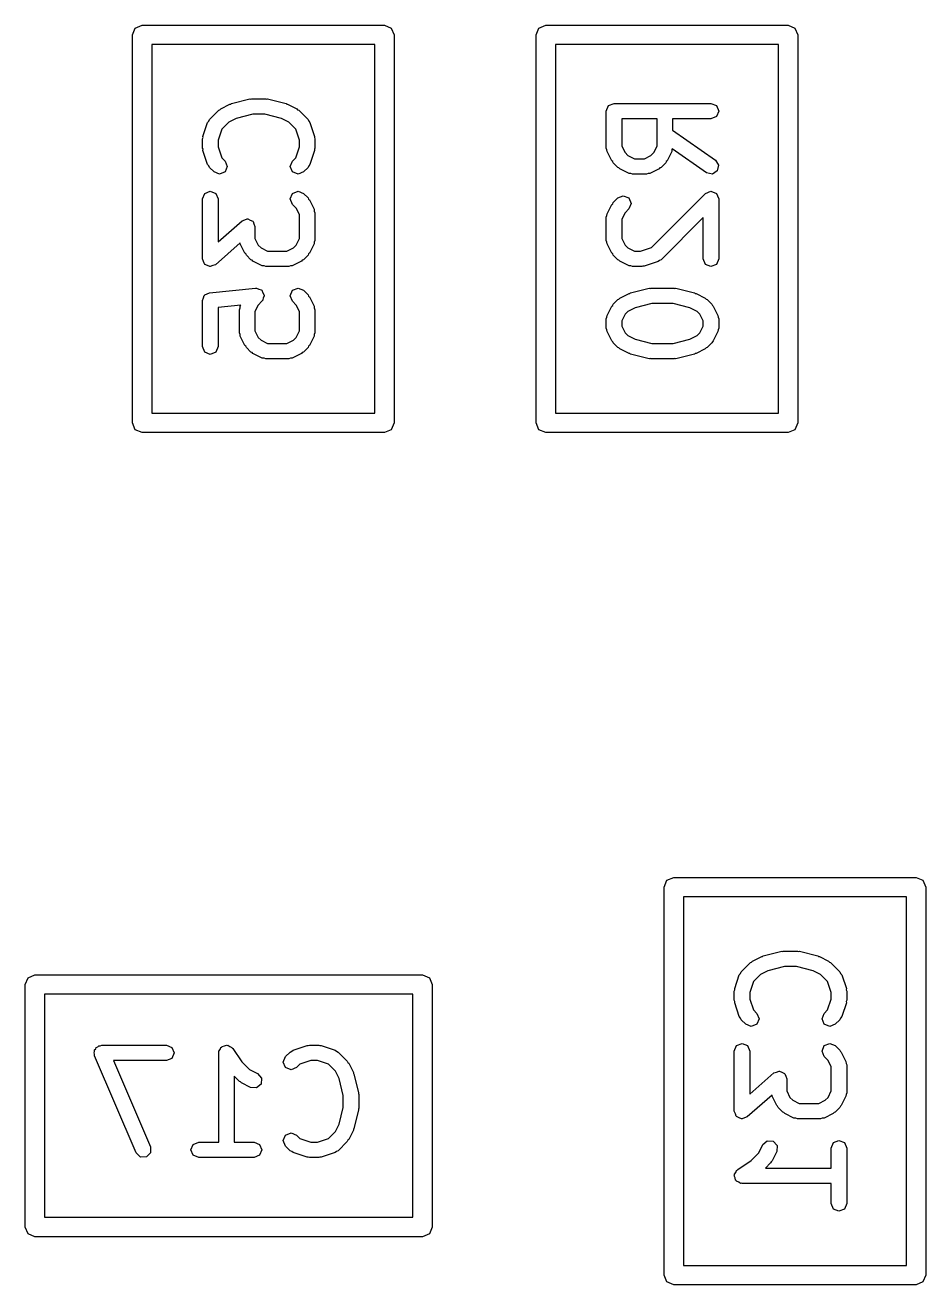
# Model space of a CAD drawing. Extents: x 0.04 to 2.99, y 0.2 to 2.23.
# Drawn here: x 1.4877 to 1.6706, y 1.0891 to 1.3448 of the extents above; entities that cross this region are included whole.
import ezdxf

# ---------------------------------------------------------------- set-up
doc = ezdxf.new("R2010")
doc.units = 0
doc.header["$MEASUREMENT"] = 0
doc.layers.add('BLACK', color=7, linetype='CONTINUOUS')

msp = doc.modelspace()

# ---------------------------------------------------------------- linework, layer by layer
at = {"layer": 'BLACK', "linetype": 'CONTINUOUS'}
for p, q in [((1.50943, 1.3428), (1.51, 1.34419)), ((1.50943, 1.26406), (1.50943, 1.3428)), ((1.51, 1.34419), (1.51139, 1.34476)), ((1.51139, 1.34476), (1.56061, 1.34476)), ((1.56061, 1.34476), (1.562, 1.34419)), ((1.562, 1.34419), (1.56257, 1.3428)), ((1.56257, 1.3428), (1.56257, 1.26406)), ((1.59143, 1.3428), (1.592, 1.34419)), ((1.59143, 1.26406), (1.59143, 1.3428)), ((1.592, 1.34419), (1.59339, 1.34476)), ((1.59339, 1.34476), (1.64261, 1.34476)), ((1.64261, 1.34476), (1.644, 1.34419)), ((1.644, 1.34419), (1.64457, 1.3428)), ((1.64457, 1.3428), (1.64457, 1.26406)), ((1.51336, 1.34083), (1.51336, 1.26602)), ((1.55864, 1.34083), (1.51336, 1.34083)), ((1.55864, 1.26602), (1.55864, 1.34083)), ((1.59536, 1.34083), (1.59536, 1.26602)), ((1.64064, 1.34083), (1.59536, 1.34083)), ((1.64064, 1.26602), (1.64064, 1.34083)), ((1.52956, 1.32886), (1.53331, 1.32979)), ((1.53331, 1.32979), (1.53351, 1.32976)), ((1.53351, 1.32976), (1.53369, 1.32984)), ((1.53369, 1.32984), (1.53651, 1.32984)), ((1.53651, 1.32984), (1.53669, 1.32976)), ((1.53669, 1.32976), (1.53689, 1.32979)), ((1.53689, 1.32979), (1.54064, 1.32886)), ((1.52508, 1.32563), (1.52696, 1.3275)), ((1.52696, 1.3275), (1.5272, 1.3276)), ((1.5272, 1.3276), (1.52737, 1.3278)), ((1.52737, 1.3278), (1.52924, 1.32874)), ((1.52924, 1.32874), (1.52942, 1.32875)), ((1.52942, 1.32875), (1.52956, 1.32886)), ((1.54064, 1.32886), (1.54078, 1.32875)), ((1.54078, 1.32875), (1.54096, 1.32874)), ((1.54096, 1.32874), (1.54283, 1.3278)), ((1.54283, 1.3278), (1.543, 1.3276)), ((1.543, 1.3276), (1.54324, 1.3275)), ((1.54324, 1.3275), (1.54512, 1.32563)), ((1.60568, 1.32733), (1.60614, 1.32844)), ((1.60568, 1.31983), (1.60568, 1.32733)), ((1.60614, 1.32844), (1.60726, 1.3289)), ((1.60726, 1.3289), (1.62694, 1.3289)), ((1.62694, 1.3289), (1.62806, 1.32844)), ((1.62806, 1.32844), (1.62852, 1.32733)), ((1.62852, 1.32733), (1.62806, 1.32621)), ((1.52376, 1.3222), (1.5247, 1.32501)), ((1.5247, 1.32501), (1.52494, 1.32529)), ((1.52494, 1.32529), (1.52508, 1.32563)), ((1.529, 1.3251), (1.52757, 1.32367)), ((1.53049, 1.32584), (1.529, 1.3251)), ((1.53389, 1.32669), (1.53049, 1.32584)), ((1.53631, 1.32669), (1.53389, 1.32669)), ((1.53971, 1.32584), (1.53631, 1.32669)), ((1.5412, 1.3251), (1.53971, 1.32584)), ((1.54263, 1.32367), (1.5412, 1.3251)), ((1.54512, 1.32563), (1.54526, 1.32529)), ((1.54526, 1.32529), (1.5455, 1.32501)), ((1.5455, 1.32501), (1.54644, 1.3222)), ((1.61599, 1.32575), (1.60883, 1.32575)), ((1.60883, 1.32575), (1.60883, 1.3202)), ((1.61599, 1.3202), (1.61599, 1.32575)), ((1.62694, 1.32575), (1.61914, 1.32575)), ((1.61914, 1.32575), (1.61914, 1.32346)), ((1.62806, 1.32621), (1.62694, 1.32575)), ((1.52368, 1.3217), (1.52378, 1.32194)), ((1.52378, 1.32194), (1.52376, 1.3222)), ((1.52757, 1.32367), (1.52683, 1.32145)), ((1.54337, 1.32145), (1.54263, 1.32367)), ((1.54644, 1.3222), (1.54642, 1.32194)), ((1.54642, 1.32194), (1.54652, 1.3217)), ((1.61914, 1.32346), (1.62785, 1.31737)), ((1.52368, 1.31983), (1.52368, 1.3217)), ((1.52378, 1.31959), (1.52368, 1.31983)), ((1.52376, 1.31933), (1.52378, 1.31959)), ((1.5247, 1.31652), (1.52376, 1.31933)), ((1.52683, 1.32145), (1.52683, 1.32008)), ((1.52683, 1.32008), (1.52757, 1.31787)), ((1.54263, 1.31787), (1.54337, 1.32008)), ((1.54337, 1.32008), (1.54337, 1.32145)), ((1.54644, 1.31933), (1.5455, 1.31652)), ((1.54652, 1.31983), (1.54642, 1.31959)), ((1.54642, 1.31959), (1.54644, 1.31933)), ((1.54652, 1.3217), (1.54652, 1.31983)), ((1.60582, 1.31949), (1.60568, 1.31983)), ((1.60585, 1.31913), (1.60582, 1.31949)), ((1.60883, 1.3202), (1.60949, 1.31889)), ((1.61534, 1.31889), (1.61599, 1.3202)), ((1.619, 1.31949), (1.61898, 1.31913)), ((1.61908, 1.31966), (1.619, 1.31949)), ((1.62604, 1.31479), (1.61908, 1.31966)), ((1.52757, 1.31787), (1.52825, 1.31719)), ((1.52825, 1.31719), (1.52871, 1.31608)), ((1.54149, 1.31608), (1.54195, 1.31719)), ((1.54195, 1.31719), (1.54263, 1.31787)), ((1.60679, 1.31725), (1.60585, 1.31913)), ((1.60698, 1.31708), (1.60679, 1.31725)), ((1.60708, 1.31684), (1.60698, 1.31708)), ((1.60802, 1.3159), (1.60708, 1.31684)), ((1.60949, 1.31889), (1.61007, 1.31831)), ((1.61007, 1.31831), (1.61138, 1.31765)), ((1.61138, 1.31765), (1.61345, 1.31765)), ((1.61345, 1.31765), (1.61476, 1.31831)), ((1.61476, 1.31831), (1.61534, 1.31889)), ((1.61775, 1.31684), (1.61681, 1.3159)), ((1.61784, 1.31708), (1.61775, 1.31684)), ((1.61804, 1.31725), (1.61784, 1.31708)), ((1.61898, 1.31913), (1.61804, 1.31725)), ((1.62785, 1.31737), (1.62849, 1.31635)), ((1.52494, 1.31624), (1.5247, 1.31652)), ((1.52508, 1.3159), (1.52494, 1.31624)), ((1.52602, 1.31497), (1.52508, 1.3159)), ((1.52713, 1.31451), (1.52602, 1.31497)), ((1.52825, 1.31497), (1.52713, 1.31451)), ((1.52871, 1.31608), (1.52825, 1.31497)), ((1.54195, 1.31497), (1.54149, 1.31608)), ((1.54307, 1.31451), (1.54195, 1.31497)), ((1.54418, 1.31497), (1.54307, 1.31451)), ((1.54512, 1.3159), (1.54418, 1.31497)), ((1.54526, 1.31624), (1.54512, 1.3159)), ((1.5455, 1.31652), (1.54526, 1.31624)), ((1.60826, 1.3158), (1.60802, 1.3159)), ((1.60843, 1.31561), (1.60826, 1.3158)), ((1.6103, 1.31467), (1.60843, 1.31561)), ((1.61067, 1.31465), (1.6103, 1.31467)), ((1.61101, 1.31451), (1.61067, 1.31465)), ((1.61382, 1.31451), (1.61101, 1.31451)), ((1.61416, 1.31465), (1.61382, 1.31451)), ((1.61452, 1.31467), (1.61416, 1.31465)), ((1.6164, 1.31561), (1.61452, 1.31467)), ((1.61657, 1.3158), (1.6164, 1.31561)), ((1.61681, 1.3159), (1.61657, 1.3158)), ((1.62722, 1.31453), (1.62604, 1.31479)), ((1.62823, 1.31518), (1.62722, 1.31453)), ((1.62849, 1.31635), (1.62823, 1.31518)), ((1.52368, 1.30952), (1.52414, 1.31063)), ((1.52368, 1.29733), (1.52368, 1.30952)), ((1.52414, 1.31063), (1.52526, 1.31109)), ((1.52526, 1.31109), (1.52637, 1.31063)), ((1.52637, 1.31063), (1.52683, 1.30952)), ((1.52683, 1.30952), (1.52683, 1.3008)), ((1.54149, 1.30952), (1.54195, 1.31063)), ((1.54195, 1.3084), (1.54149, 1.30952)), ((1.54195, 1.31063), (1.54307, 1.31109)), ((1.54307, 1.31109), (1.54418, 1.31063)), ((1.54418, 1.31063), (1.54512, 1.30969)), ((1.54512, 1.30969), (1.54522, 1.30945)), ((1.54522, 1.30945), (1.54541, 1.30929)), ((1.54541, 1.30929), (1.54635, 1.30741)), ((1.60708, 1.30876), (1.60802, 1.30969)), ((1.60802, 1.30969), (1.60913, 1.31016)), ((1.60913, 1.31016), (1.61025, 1.30969)), ((1.61025, 1.30969), (1.61071, 1.30858)), ((1.61484, 1.29965), (1.62583, 1.31063)), ((1.62583, 1.31063), (1.62694, 1.31109)), ((1.62694, 1.31109), (1.62806, 1.31063)), ((1.62806, 1.31063), (1.62825, 1.31016)), ((1.62825, 1.31016), (1.62852, 1.30952)), ((1.62852, 1.30952), (1.62852, 1.29733)), ((1.54271, 1.30765), (1.54195, 1.3084)), ((1.54337, 1.30633), (1.54271, 1.30765)), ((1.54635, 1.30741), (1.54638, 1.30704)), ((1.54638, 1.30704), (1.54652, 1.30671)), ((1.54652, 1.30671), (1.54652, 1.30108)), ((1.60585, 1.30647), (1.60679, 1.30835)), ((1.60679, 1.30835), (1.60698, 1.30852)), ((1.60698, 1.30852), (1.60708, 1.30876)), ((1.60949, 1.30671), (1.60883, 1.3054)), ((1.61025, 1.30747), (1.60949, 1.30671)), ((1.61071, 1.30858), (1.61025, 1.30747)), ((1.52683, 1.3008), (1.53172, 1.30508)), ((1.53172, 1.30508), (1.53224, 1.30526)), ((1.53224, 1.30526), (1.53276, 1.30547)), ((1.53276, 1.30547), (1.53281, 1.30545)), ((1.53281, 1.30545), (1.53286, 1.30547)), ((1.53286, 1.30547), (1.53336, 1.30522)), ((1.53336, 1.30522), (1.53387, 1.30501)), ((1.53387, 1.30501), (1.53389, 1.30496)), ((1.53389, 1.30496), (1.53394, 1.30493)), ((1.53394, 1.30493), (1.53412, 1.30441)), ((1.53412, 1.30441), (1.53433, 1.30389)), ((1.54337, 1.30145), (1.54337, 1.30633)), ((1.60568, 1.30577), (1.60582, 1.30611)), ((1.60568, 1.30108), (1.60568, 1.30577)), ((1.60582, 1.30611), (1.60585, 1.30647)), ((1.60883, 1.3054), (1.60883, 1.30145)), ((1.62537, 1.30572), (1.61681, 1.29716)), ((1.62537, 1.29733), (1.62537, 1.30572)), ((1.53433, 1.30389), (1.53433, 1.30145)), ((1.53433, 1.30145), (1.53499, 1.30014)), ((1.54271, 1.30014), (1.54337, 1.30145)), ((1.60883, 1.30145), (1.60949, 1.30014)), ((1.53134, 1.30056), (1.52629, 1.29615)), ((1.53135, 1.30038), (1.53134, 1.30056)), ((1.53229, 1.2985), (1.53135, 1.30038)), ((1.53499, 1.30014), (1.53556, 1.29956)), ((1.53556, 1.29956), (1.53688, 1.29891)), ((1.53688, 1.29891), (1.54082, 1.29891)), ((1.54082, 1.29891), (1.54214, 1.29956)), ((1.54214, 1.29956), (1.54271, 1.30014)), ((1.54635, 1.30038), (1.54541, 1.2985)), ((1.54638, 1.30074), (1.54635, 1.30038)), ((1.54652, 1.30108), (1.54638, 1.30074)), ((1.60582, 1.30074), (1.60568, 1.30108)), ((1.60585, 1.30038), (1.60582, 1.30074)), ((1.60679, 1.2985), (1.60585, 1.30038)), ((1.60949, 1.30014), (1.61007, 1.29956)), ((1.61007, 1.29956), (1.61138, 1.29891)), ((1.61138, 1.29891), (1.61263, 1.29891)), ((1.61263, 1.29891), (1.61484, 1.29965)), ((1.5239, 1.29682), (1.52368, 1.29733)), ((1.52407, 1.2963), (1.5239, 1.29682)), ((1.52412, 1.29627), (1.52407, 1.2963)), ((1.53248, 1.29833), (1.53229, 1.2985)), ((1.53258, 1.29809), (1.53248, 1.29833)), ((1.53352, 1.29716), (1.53258, 1.29809)), ((1.53376, 1.29706), (1.53352, 1.29716)), ((1.53393, 1.29686), (1.53376, 1.29706)), ((1.5358, 1.29592), (1.53393, 1.29686)), ((1.54377, 1.29686), (1.5419, 1.29592)), ((1.54394, 1.29706), (1.54377, 1.29686)), ((1.54418, 1.29716), (1.54394, 1.29706)), ((1.54512, 1.29809), (1.54418, 1.29716)), ((1.54522, 1.29833), (1.54512, 1.29809)), ((1.54541, 1.2985), (1.54522, 1.29833)), ((1.60698, 1.29833), (1.60679, 1.2985)), ((1.60708, 1.29809), (1.60698, 1.29833)), ((1.60802, 1.29716), (1.60708, 1.29809)), ((1.60826, 1.29706), (1.60802, 1.29716)), ((1.60843, 1.29686), (1.60826, 1.29706)), ((1.6103, 1.29592), (1.60843, 1.29686)), ((1.61619, 1.29678), (1.61338, 1.29584)), ((1.61647, 1.29702), (1.61619, 1.29678)), ((1.61681, 1.29716), (1.61647, 1.29702)), ((1.62583, 1.29622), (1.62537, 1.29733)), ((1.62852, 1.29733), (1.62806, 1.29622)), ((1.52414, 1.29622), (1.52412, 1.29627)), ((1.52466, 1.29601), (1.52414, 1.29622)), ((1.52515, 1.29576), (1.52466, 1.29601)), ((1.52521, 1.29578), (1.52515, 1.29576)), ((1.52526, 1.29576), (1.52521, 1.29578)), ((1.52577, 1.29597), (1.52526, 1.29576)), ((1.52629, 1.29615), (1.52577, 1.29597)), ((1.53617, 1.2959), (1.5358, 1.29592)), ((1.53651, 1.29576), (1.53617, 1.2959)), ((1.54119, 1.29576), (1.53651, 1.29576)), ((1.54153, 1.2959), (1.54119, 1.29576)), ((1.5419, 1.29592), (1.54153, 1.2959)), ((1.61067, 1.2959), (1.6103, 1.29592)), ((1.61101, 1.29576), (1.61067, 1.2959)), ((1.61288, 1.29576), (1.61101, 1.29576)), ((1.61312, 1.29586), (1.61288, 1.29576)), ((1.61338, 1.29584), (1.61312, 1.29586)), ((1.62694, 1.29576), (1.62583, 1.29622)), ((1.62806, 1.29622), (1.62694, 1.29576)), ((1.5251, 1.29046), (1.53447, 1.2914)), ((1.53447, 1.2914), (1.53455, 1.29138)), ((1.53455, 1.29138), (1.53463, 1.29141)), ((1.53463, 1.29141), (1.53512, 1.29121)), ((1.53512, 1.29121), (1.53563, 1.29105)), ((1.54195, 1.29095), (1.54307, 1.29141)), ((1.54307, 1.29141), (1.54418, 1.29095)), ((1.61063, 1.29042), (1.61437, 1.29136)), ((1.61437, 1.29136), (1.61457, 1.29133)), ((1.61457, 1.29133), (1.61476, 1.29141)), ((1.61476, 1.29141), (1.61944, 1.29141)), ((1.61944, 1.29141), (1.61963, 1.29133)), ((1.61963, 1.29133), (1.61983, 1.29136)), ((1.61983, 1.29136), (1.62358, 1.29042)), ((1.52368, 1.2889), (1.52389, 1.28939)), ((1.52368, 1.27952), (1.52368, 1.2889)), ((1.52389, 1.28939), (1.52404, 1.28989)), ((1.52404, 1.28989), (1.52411, 1.28993)), ((1.52411, 1.28993), (1.52414, 1.29001)), ((1.52414, 1.29001), (1.52463, 1.29021)), ((1.52463, 1.29021), (1.5251, 1.29046)), ((1.53575, 1.28872), (1.53499, 1.28796)), ((1.53563, 1.29105), (1.53567, 1.29098)), ((1.53567, 1.29098), (1.53575, 1.29095)), ((1.53575, 1.29095), (1.53595, 1.29046)), ((1.53578, 1.2888), (1.53575, 1.28872)), ((1.53585, 1.28884), (1.53578, 1.2888)), ((1.536, 1.28934), (1.53585, 1.28884)), ((1.53595, 1.29046), (1.5362, 1.28999)), ((1.53621, 1.28983), (1.536, 1.28934)), ((1.5362, 1.28999), (1.53617, 1.28991)), ((1.53617, 1.28991), (1.53621, 1.28983)), ((1.54149, 1.28983), (1.54195, 1.29095)), ((1.54195, 1.28872), (1.54149, 1.28983)), ((1.54271, 1.28796), (1.54195, 1.28872)), ((1.54418, 1.29095), (1.54512, 1.29001)), ((1.54512, 1.29001), (1.54522, 1.28977)), ((1.54522, 1.28977), (1.54541, 1.2896)), ((1.54541, 1.2896), (1.54635, 1.28773)), ((1.60708, 1.28813), (1.60802, 1.28907)), ((1.60802, 1.28907), (1.60826, 1.28917)), ((1.60826, 1.28917), (1.60843, 1.28937)), ((1.60843, 1.28937), (1.6103, 1.2903)), ((1.6103, 1.2903), (1.61048, 1.29032)), ((1.61048, 1.29032), (1.61063, 1.29042)), ((1.62358, 1.29042), (1.62372, 1.29032)), ((1.62372, 1.29032), (1.6239, 1.2903)), ((1.6239, 1.2903), (1.62577, 1.28937)), ((1.62577, 1.28937), (1.62594, 1.28917)), ((1.62594, 1.28917), (1.62618, 1.28907)), ((1.62618, 1.28907), (1.62712, 1.28813)), ((1.53145, 1.28793), (1.52683, 1.28747)), ((1.52683, 1.28747), (1.52683, 1.27952)), ((1.53118, 1.28702), (1.53132, 1.28736)), ((1.53118, 1.28233), (1.53118, 1.28702)), ((1.53132, 1.28736), (1.53135, 1.28773)), ((1.53135, 1.28773), (1.53145, 1.28793)), ((1.53499, 1.28796), (1.53433, 1.28665)), ((1.53433, 1.28665), (1.53433, 1.28271)), ((1.54337, 1.28665), (1.54271, 1.28796)), ((1.54337, 1.28271), (1.54337, 1.28665)), ((1.54635, 1.28773), (1.54638, 1.28736)), ((1.54638, 1.28736), (1.54652, 1.28702)), ((1.54652, 1.28702), (1.54652, 1.28233)), ((1.60585, 1.28585), (1.60679, 1.28773)), ((1.60679, 1.28773), (1.60698, 1.2879)), ((1.60698, 1.2879), (1.60708, 1.28813)), ((1.60949, 1.28609), (1.60883, 1.28477)), ((1.61007, 1.28666), (1.60949, 1.28609)), ((1.61156, 1.28741), (1.61007, 1.28666)), ((1.61495, 1.28826), (1.61156, 1.28741)), ((1.61925, 1.28826), (1.61495, 1.28826)), ((1.62264, 1.28741), (1.61925, 1.28826)), ((1.62414, 1.28666), (1.62264, 1.28741)), ((1.62471, 1.28609), (1.62414, 1.28666)), ((1.62537, 1.28477), (1.62471, 1.28609)), ((1.62712, 1.28813), (1.62722, 1.2879)), ((1.62722, 1.2879), (1.62741, 1.28773)), ((1.62741, 1.28773), (1.62835, 1.28585)), ((1.60568, 1.28515), (1.60582, 1.28548)), ((1.60568, 1.28327), (1.60568, 1.28515)), ((1.60582, 1.28548), (1.60585, 1.28585)), ((1.60883, 1.28477), (1.60883, 1.28364)), ((1.60883, 1.28364), (1.60949, 1.28233)), ((1.62471, 1.28233), (1.62537, 1.28364)), ((1.62537, 1.28364), (1.62537, 1.28477)), ((1.62835, 1.28585), (1.62838, 1.28548)), ((1.62838, 1.28548), (1.62852, 1.28515)), ((1.62852, 1.28515), (1.62852, 1.28327)), ((1.53132, 1.282), (1.53118, 1.28233)), ((1.53135, 1.28163), (1.53132, 1.282)), ((1.53229, 1.27976), (1.53135, 1.28163)), ((1.53433, 1.28271), (1.53499, 1.28139)), ((1.53499, 1.28139), (1.53556, 1.28082)), ((1.54214, 1.28082), (1.54271, 1.28139)), ((1.54271, 1.28139), (1.54337, 1.28271)), ((1.54635, 1.28163), (1.54541, 1.27976)), ((1.54638, 1.282), (1.54635, 1.28163)), ((1.54652, 1.28233), (1.54638, 1.282)), ((1.60582, 1.28293), (1.60568, 1.28327)), ((1.60585, 1.28257), (1.60582, 1.28293)), ((1.60679, 1.28069), (1.60585, 1.28257)), ((1.60949, 1.28233), (1.61007, 1.28175)), ((1.61007, 1.28175), (1.61156, 1.28101)), ((1.61156, 1.28101), (1.61495, 1.28016)), ((1.61925, 1.28016), (1.62264, 1.28101)), ((1.62264, 1.28101), (1.62414, 1.28175)), ((1.62414, 1.28175), (1.62471, 1.28233)), ((1.62835, 1.28257), (1.62741, 1.28069)), ((1.62838, 1.28293), (1.62835, 1.28257)), ((1.62852, 1.28327), (1.62838, 1.28293)), ((1.52414, 1.27841), (1.52368, 1.27952)), ((1.52526, 1.27795), (1.52414, 1.27841)), ((1.52637, 1.27841), (1.52526, 1.27795)), ((1.52683, 1.27952), (1.52637, 1.27841)), ((1.53248, 1.27959), (1.53229, 1.27976)), ((1.53258, 1.27935), (1.53248, 1.27959)), ((1.53352, 1.27841), (1.53258, 1.27935)), ((1.53376, 1.27831), (1.53352, 1.27841)), ((1.53556, 1.28082), (1.53688, 1.28016)), ((1.53688, 1.28016), (1.54082, 1.28016)), ((1.54082, 1.28016), (1.54214, 1.28082)), ((1.54418, 1.27841), (1.54394, 1.27831)), ((1.54512, 1.27935), (1.54418, 1.27841)), ((1.54522, 1.27959), (1.54512, 1.27935)), ((1.54541, 1.27976), (1.54522, 1.27959)), ((1.60698, 1.28052), (1.60679, 1.28069)), ((1.60708, 1.28028), (1.60698, 1.28052)), ((1.60802, 1.27935), (1.60708, 1.28028)), ((1.60826, 1.27925), (1.60802, 1.27935)), ((1.60843, 1.27905), (1.60826, 1.27925)), ((1.6103, 1.27811), (1.60843, 1.27905)), ((1.61495, 1.28016), (1.61925, 1.28016)), ((1.62577, 1.27905), (1.6239, 1.27811)), ((1.62594, 1.27925), (1.62577, 1.27905)), ((1.62618, 1.27935), (1.62594, 1.27925)), ((1.62712, 1.28028), (1.62618, 1.27935)), ((1.62722, 1.28052), (1.62712, 1.28028)), ((1.62741, 1.28069), (1.62722, 1.28052)), ((1.53393, 1.27811), (1.53376, 1.27831)), ((1.5358, 1.27718), (1.53393, 1.27811)), ((1.53617, 1.27715), (1.5358, 1.27718)), ((1.53651, 1.27701), (1.53617, 1.27715)), ((1.54119, 1.27701), (1.53651, 1.27701)), ((1.54153, 1.27715), (1.54119, 1.27701)), ((1.5419, 1.27718), (1.54153, 1.27715)), ((1.54377, 1.27811), (1.5419, 1.27718)), ((1.54394, 1.27831), (1.54377, 1.27811)), ((1.61048, 1.2781), (1.6103, 1.27811)), ((1.61063, 1.27799), (1.61048, 1.2781)), ((1.61437, 1.27706), (1.61063, 1.27799)), ((1.61457, 1.27709), (1.61437, 1.27706)), ((1.61476, 1.27701), (1.61457, 1.27709)), ((1.61944, 1.27701), (1.61476, 1.27701)), ((1.61963, 1.27709), (1.61944, 1.27701)), ((1.61983, 1.27706), (1.61963, 1.27709)), ((1.62358, 1.27799), (1.61983, 1.27706)), ((1.62372, 1.2781), (1.62358, 1.27799)), ((1.6239, 1.27811), (1.62372, 1.2781)), ((1.51336, 1.26602), (1.55864, 1.26602)), ((1.59536, 1.26602), (1.64064, 1.26602)), ((1.51, 1.26266), (1.50943, 1.26406)), ((1.56257, 1.26406), (1.562, 1.26266)), ((1.592, 1.26266), (1.59143, 1.26406)), ((1.64457, 1.26406), (1.644, 1.26266)), ((1.51139, 1.26209), (1.51, 1.26266)), ((1.56061, 1.26209), (1.51139, 1.26209)), ((1.562, 1.26266), (1.56061, 1.26209)), ((1.59339, 1.26209), (1.592, 1.26266)), ((1.64261, 1.26209), (1.59339, 1.26209)), ((1.644, 1.26266), (1.64261, 1.26209)), ((1.61743, 1.1698), (1.618, 1.17119)), ((1.618, 1.17119), (1.61939, 1.17176)), ((1.61939, 1.17176), (1.66861, 1.17176)), ((1.66861, 1.17176), (1.67, 1.17119)), ((1.67, 1.17119), (1.67057, 1.1698)), ((1.61743, 1.09106), (1.61743, 1.1698)), ((1.67057, 1.1698), (1.67057, 1.09106)), ((1.62136, 1.16783), (1.62136, 1.09302)), ((1.66664, 1.16783), (1.62136, 1.16783)), ((1.66664, 1.09302), (1.66664, 1.16783)), ((1.63537, 1.1548), (1.63724, 1.15574)), ((1.63724, 1.15574), (1.63742, 1.15575)), ((1.63742, 1.15575), (1.63756, 1.15586)), ((1.63756, 1.15586), (1.64131, 1.15679)), ((1.64131, 1.15679), (1.64151, 1.15676)), ((1.64151, 1.15676), (1.64169, 1.15684)), ((1.64169, 1.15684), (1.64451, 1.15684)), ((1.64451, 1.15684), (1.64469, 1.15676)), ((1.64469, 1.15676), (1.64489, 1.15679)), ((1.64489, 1.15679), (1.64864, 1.15586)), ((1.64864, 1.15586), (1.64878, 1.15575)), ((1.64878, 1.15575), (1.64896, 1.15574)), ((1.64896, 1.15574), (1.65084, 1.1548)), ((1.63308, 1.15263), (1.63496, 1.1545)), ((1.63496, 1.1545), (1.6352, 1.1546)), ((1.6352, 1.1546), (1.63537, 1.1548)), ((1.64189, 1.15369), (1.63849, 1.15284)), ((1.64431, 1.15369), (1.64189, 1.15369)), ((1.64771, 1.15284), (1.64431, 1.15369)), ((1.65084, 1.1548), (1.651, 1.1546)), ((1.651, 1.1546), (1.65124, 1.1545)), ((1.65124, 1.1545), (1.65312, 1.15263)), ((1.48766, 1.15003), (1.48824, 1.15142)), ((1.48824, 1.15142), (1.48963, 1.152)), ((1.48963, 1.152), (1.56837, 1.152)), ((1.56837, 1.152), (1.56976, 1.15142)), ((1.56976, 1.15142), (1.57034, 1.15003)), ((1.63176, 1.1492), (1.6327, 1.15201)), ((1.6327, 1.15201), (1.63294, 1.15229)), ((1.63294, 1.15229), (1.63308, 1.15263)), ((1.63557, 1.15067), (1.63483, 1.14845)), ((1.637, 1.1521), (1.63557, 1.15067)), ((1.63849, 1.15284), (1.637, 1.1521)), ((1.6492, 1.1521), (1.64771, 1.15284)), ((1.65063, 1.15067), (1.6492, 1.1521)), ((1.65137, 1.14845), (1.65063, 1.15067)), ((1.65312, 1.15263), (1.65326, 1.15229)), ((1.65326, 1.15229), (1.6535, 1.15201)), ((1.6535, 1.15201), (1.65444, 1.1492)), ((1.48766, 1.10082), (1.48766, 1.15003)), ((1.4916, 1.14806), (1.4916, 1.10279)), ((1.5664, 1.14806), (1.4916, 1.14806)), ((1.5664, 1.10279), (1.5664, 1.14806)), ((1.57034, 1.15003), (1.57034, 1.10082)), ((1.63168, 1.1487), (1.63178, 1.14894)), ((1.63168, 1.14683), (1.63168, 1.1487)), ((1.63178, 1.14894), (1.63176, 1.1492)), ((1.63483, 1.14845), (1.63483, 1.14708)), ((1.65137, 1.14708), (1.65137, 1.14845)), ((1.65444, 1.1492), (1.65442, 1.14894)), ((1.65442, 1.14894), (1.65452, 1.1487)), ((1.65452, 1.1487), (1.65452, 1.14683)), ((1.63178, 1.14659), (1.63168, 1.14683)), ((1.63176, 1.14633), (1.63178, 1.14659)), ((1.6327, 1.14352), (1.63176, 1.14633)), ((1.63483, 1.14708), (1.63557, 1.14487)), ((1.65063, 1.14487), (1.65137, 1.14708)), ((1.65444, 1.14633), (1.6535, 1.14352)), ((1.65452, 1.14683), (1.65442, 1.14659)), ((1.65442, 1.14659), (1.65444, 1.14633)), ((1.63294, 1.14324), (1.6327, 1.14352)), ((1.63308, 1.1429), (1.63294, 1.14324)), ((1.63402, 1.14197), (1.63308, 1.1429)), ((1.63557, 1.14487), (1.63625, 1.14419)), ((1.63625, 1.14419), (1.63671, 1.14308)), ((1.63671, 1.14308), (1.63625, 1.14197)), ((1.64949, 1.14308), (1.64995, 1.14419)), ((1.64995, 1.14197), (1.64949, 1.14308)), ((1.64995, 1.14419), (1.65063, 1.14487)), ((1.65312, 1.1429), (1.65218, 1.14197)), ((1.65326, 1.14324), (1.65312, 1.1429)), ((1.6535, 1.14352), (1.65326, 1.14324)), ((1.63513, 1.14151), (1.63402, 1.14197)), ((1.63625, 1.14197), (1.63513, 1.14151)), ((1.65107, 1.14151), (1.64995, 1.14197)), ((1.65218, 1.14197), (1.65107, 1.14151)), ((1.63214, 1.13763), (1.63326, 1.13809)), ((1.63326, 1.13809), (1.63437, 1.13763)), ((1.64995, 1.13763), (1.65107, 1.13809)), ((1.65107, 1.13809), (1.65218, 1.13763)), ((1.50165, 1.13617), (1.50176, 1.13645)), ((1.50177, 1.13587), (1.50165, 1.13617)), ((1.50176, 1.13675), (1.50199, 1.13698)), ((1.50176, 1.13645), (1.50176, 1.13675)), ((1.50177, 1.13555), (1.50177, 1.13587)), ((1.51021, 1.11586), (1.50177, 1.13555)), ((1.50199, 1.13698), (1.50211, 1.13728)), ((1.50211, 1.13728), (1.50239, 1.1374)), ((1.50239, 1.1374), (1.5026, 1.13761)), ((1.5026, 1.13761), (1.50292, 1.13762)), ((1.50292, 1.13762), (1.50322, 1.13774)), ((1.50322, 1.13774), (1.51635, 1.13774)), ((1.51635, 1.13774), (1.51746, 1.13728)), ((1.51746, 1.13728), (1.51792, 1.13617)), ((1.51792, 1.13617), (1.51746, 1.13505)), ((1.52696, 1.13617), (1.52702, 1.13632)), ((1.52696, 1.11806), (1.52696, 1.13617)), ((1.52699, 1.13648), (1.52724, 1.13686)), ((1.52702, 1.13632), (1.52699, 1.13648)), ((1.52724, 1.13686), (1.52742, 1.13728)), ((1.52742, 1.13728), (1.52757, 1.13734)), ((1.52757, 1.13734), (1.52766, 1.13748)), ((1.52766, 1.13748), (1.52811, 1.13757)), ((1.52811, 1.13757), (1.52853, 1.13774)), ((1.52853, 1.13774), (1.52868, 1.13768)), ((1.52868, 1.13768), (1.52884, 1.13771)), ((1.52884, 1.13771), (1.52922, 1.13746)), ((1.52922, 1.13746), (1.52964, 1.13728)), ((1.52964, 1.13728), (1.52971, 1.13713)), ((1.52971, 1.13713), (1.52984, 1.13704)), ((1.52984, 1.13704), (1.53163, 1.13436)), ((1.54008, 1.13429), (1.54054, 1.13541)), ((1.54054, 1.13541), (1.54148, 1.13634)), ((1.54148, 1.13634), (1.54182, 1.13648)), ((1.54182, 1.13648), (1.54209, 1.13672)), ((1.54209, 1.13672), (1.54491, 1.13766)), ((1.54491, 1.13766), (1.54516, 1.13764)), ((1.54516, 1.13764), (1.5454, 1.13774)), ((1.5454, 1.13774), (1.54728, 1.13774)), ((1.54728, 1.13774), (1.54752, 1.13764)), ((1.54752, 1.13764), (1.54778, 1.13766)), ((1.54778, 1.13766), (1.55059, 1.13672)), ((1.55059, 1.13672), (1.55087, 1.13648)), ((1.55087, 1.13648), (1.5512, 1.13634)), ((1.5512, 1.13634), (1.55308, 1.13447)), ((1.63168, 1.13652), (1.63214, 1.13763)), ((1.63168, 1.12433), (1.63168, 1.13652)), ((1.63437, 1.13763), (1.63483, 1.13652)), ((1.63483, 1.13652), (1.63483, 1.1278)), ((1.64949, 1.13652), (1.64995, 1.13763)), ((1.64995, 1.1354), (1.64949, 1.13652)), ((1.65071, 1.13465), (1.64995, 1.1354)), ((1.65218, 1.13763), (1.65312, 1.13669)), ((1.65312, 1.13669), (1.65322, 1.13645)), ((1.65322, 1.13645), (1.65341, 1.13629)), ((1.65341, 1.13629), (1.65435, 1.13441)), ((1.51635, 1.13459), (1.50561, 1.13459)), ((1.50561, 1.13459), (1.51311, 1.1171)), ((1.51746, 1.13505), (1.51635, 1.13459)), ((1.53163, 1.13436), (1.53321, 1.13277)), ((1.53321, 1.13277), (1.53486, 1.13195)), ((1.54054, 1.13318), (1.54008, 1.13429)), ((1.54165, 1.13272), (1.54054, 1.13318)), ((1.54277, 1.13318), (1.54165, 1.13272)), ((1.54344, 1.13385), (1.54277, 1.13318)), ((1.54566, 1.13459), (1.54344, 1.13385)), ((1.54702, 1.13459), (1.54566, 1.13459)), ((1.54924, 1.13385), (1.54702, 1.13459)), ((1.55067, 1.13242), (1.54924, 1.13385)), ((1.55308, 1.13447), (1.55318, 1.13423)), ((1.55318, 1.13423), (1.55337, 1.13406)), ((1.55337, 1.13406), (1.55431, 1.13218)), ((1.65137, 1.13333), (1.65071, 1.13465)), ((1.65137, 1.12845), (1.65137, 1.13333)), ((1.65435, 1.13441), (1.65438, 1.13404)), ((1.65438, 1.13404), (1.65452, 1.13371)), ((1.65452, 1.13371), (1.65452, 1.12808)), ((1.53117, 1.13037), (1.53011, 1.13143)), ((1.53011, 1.13143), (1.53011, 1.11806)), ((1.53141, 1.13027), (1.53117, 1.13037)), ((1.53158, 1.13007), (1.53141, 1.13027)), ((1.53486, 1.13195), (1.53565, 1.13104)), ((1.53565, 1.13104), (1.53556, 1.12984)), ((1.55142, 1.13093), (1.55067, 1.13242)), ((1.55227, 1.12754), (1.55142, 1.13093)), ((1.55431, 1.13218), (1.55432, 1.13201)), ((1.55432, 1.13201), (1.55443, 1.13186)), ((1.55443, 1.13186), (1.55537, 1.12811)), ((1.63483, 1.1278), (1.63972, 1.13208)), ((1.63972, 1.13208), (1.64024, 1.13226)), ((1.64024, 1.13226), (1.64076, 1.13247)), ((1.64076, 1.13247), (1.64081, 1.13245)), ((1.64081, 1.13245), (1.64086, 1.13247)), ((1.64086, 1.13247), (1.64136, 1.13222)), ((1.64136, 1.13222), (1.64187, 1.13201)), ((1.64187, 1.13201), (1.64189, 1.13196)), ((1.64189, 1.13196), (1.64194, 1.13193)), ((1.64194, 1.13193), (1.64212, 1.13141)), ((1.64212, 1.13141), (1.64233, 1.13089)), ((1.64233, 1.13089), (1.64233, 1.12845)), ((1.53345, 1.12913), (1.53158, 1.13007)), ((1.53465, 1.12905), (1.53345, 1.12913)), ((1.53556, 1.12984), (1.53465, 1.12905)), ((1.55227, 1.12511), (1.55227, 1.12754)), ((1.55537, 1.12811), (1.55534, 1.12792)), ((1.55534, 1.12792), (1.55542, 1.12773)), ((1.55542, 1.12773), (1.55542, 1.12492)), ((1.63934, 1.12756), (1.63429, 1.12315)), ((1.63935, 1.12738), (1.63934, 1.12756)), ((1.64233, 1.12845), (1.64299, 1.12714)), ((1.65071, 1.12714), (1.65137, 1.12845)), ((1.65438, 1.12774), (1.65435, 1.12738)), ((1.65452, 1.12808), (1.65438, 1.12774)), ((1.55142, 1.12172), (1.55227, 1.12511)), ((1.64029, 1.1255), (1.63935, 1.12738)), ((1.64048, 1.12533), (1.64029, 1.1255)), ((1.64058, 1.12509), (1.64048, 1.12533)), ((1.64152, 1.12416), (1.64058, 1.12509)), ((1.64299, 1.12714), (1.64356, 1.12656)), ((1.64356, 1.12656), (1.64488, 1.12591)), ((1.64488, 1.12591), (1.64882, 1.12591)), ((1.64882, 1.12591), (1.65014, 1.12656)), ((1.65014, 1.12656), (1.65071, 1.12714)), ((1.65312, 1.12509), (1.65218, 1.12416)), ((1.65322, 1.12533), (1.65312, 1.12509)), ((1.65341, 1.1255), (1.65322, 1.12533)), ((1.65435, 1.12738), (1.65341, 1.1255)), ((1.55537, 1.12454), (1.55443, 1.12079)), ((1.55542, 1.12492), (1.55534, 1.12473)), ((1.55534, 1.12473), (1.55537, 1.12454)), ((1.6319, 1.12382), (1.63168, 1.12433)), ((1.63207, 1.1233), (1.6319, 1.12382)), ((1.63212, 1.12327), (1.63207, 1.1233)), ((1.63214, 1.12322), (1.63212, 1.12327)), ((1.63266, 1.12301), (1.63214, 1.12322)), ((1.63315, 1.12276), (1.63266, 1.12301)), ((1.63321, 1.12278), (1.63315, 1.12276)), ((1.63326, 1.12276), (1.63321, 1.12278)), ((1.63377, 1.12297), (1.63326, 1.12276)), ((1.63429, 1.12315), (1.63377, 1.12297)), ((1.64176, 1.12406), (1.64152, 1.12416)), ((1.64193, 1.12386), (1.64176, 1.12406)), ((1.6438, 1.12292), (1.64193, 1.12386)), ((1.64417, 1.1229), (1.6438, 1.12292)), ((1.64451, 1.12276), (1.64417, 1.1229)), ((1.64919, 1.12276), (1.64451, 1.12276)), ((1.64953, 1.1229), (1.64919, 1.12276)), ((1.6499, 1.12292), (1.64953, 1.1229)), ((1.65177, 1.12386), (1.6499, 1.12292)), ((1.65194, 1.12406), (1.65177, 1.12386)), ((1.65218, 1.12416), (1.65194, 1.12406)), ((1.54054, 1.11947), (1.54165, 1.11993)), ((1.54165, 1.11993), (1.54277, 1.11947)), ((1.54924, 1.1188), (1.55067, 1.12023)), ((1.55067, 1.12023), (1.55142, 1.12172)), ((1.55431, 1.12046), (1.55337, 1.11859)), ((1.55432, 1.12064), (1.55431, 1.12046)), ((1.55443, 1.12079), (1.55432, 1.12064)), ((1.52133, 1.11648), (1.52179, 1.1176)), ((1.52179, 1.1176), (1.52291, 1.11806)), ((1.52291, 1.11806), (1.52696, 1.11806)), ((1.53011, 1.11806), (1.53416, 1.11806)), ((1.53416, 1.11806), (1.53527, 1.1176)), ((1.53527, 1.1176), (1.53573, 1.11648)), ((1.54008, 1.11836), (1.54054, 1.11947)), ((1.54054, 1.11724), (1.54008, 1.11836)), ((1.54277, 1.11947), (1.54344, 1.1188)), ((1.54344, 1.1188), (1.54566, 1.11806)), ((1.54566, 1.11806), (1.54702, 1.11806)), ((1.54702, 1.11806), (1.54924, 1.1188)), ((1.55308, 1.11818), (1.5512, 1.11631)), ((1.55318, 1.11842), (1.55308, 1.11818)), ((1.55337, 1.11859), (1.55318, 1.11842)), ((1.63665, 1.11589), (1.63747, 1.11754)), ((1.63747, 1.11754), (1.63838, 1.11833)), ((1.63838, 1.11833), (1.63959, 1.11824)), ((1.63959, 1.11824), (1.64038, 1.11733)), ((1.64038, 1.11733), (1.64029, 1.11613)), ((1.65137, 1.11683), (1.65183, 1.11795)), ((1.65183, 1.11795), (1.65294, 1.11841)), ((1.65294, 1.11841), (1.65406, 1.11795)), ((1.65406, 1.11795), (1.65452, 1.11683)), ((1.51107, 1.11502), (1.51021, 1.11586)), ((1.51228, 1.11503), (1.51107, 1.11502)), ((1.51312, 1.1159), (1.51228, 1.11503)), ((1.51311, 1.1171), (1.51312, 1.1159)), ((1.52179, 1.11537), (1.52133, 1.11648)), ((1.52291, 1.11491), (1.52179, 1.11537)), ((1.52853, 1.11491), (1.52291, 1.11491)), ((1.53416, 1.11491), (1.52853, 1.11491)), ((1.53527, 1.11537), (1.53416, 1.11491)), ((1.53573, 1.11648), (1.53527, 1.11537)), ((1.54148, 1.11631), (1.54054, 1.11724)), ((1.54182, 1.11617), (1.54148, 1.11631)), ((1.54209, 1.11593), (1.54182, 1.11617)), ((1.54491, 1.11499), (1.54209, 1.11593)), ((1.54516, 1.11501), (1.54491, 1.11499)), ((1.5454, 1.11491), (1.54516, 1.11501)), ((1.54728, 1.11491), (1.5454, 1.11491)), ((1.54752, 1.11501), (1.54728, 1.11491)), ((1.54778, 1.11499), (1.54752, 1.11501)), ((1.55059, 1.11593), (1.54778, 1.11499)), ((1.55087, 1.11617), (1.55059, 1.11593)), ((1.5512, 1.11631), (1.55087, 1.11617)), ((1.63507, 1.11431), (1.63665, 1.11589)), ((1.64029, 1.11613), (1.63935, 1.11425)), ((1.65137, 1.11278), (1.65137, 1.11683)), ((1.65452, 1.11683), (1.65452, 1.10558)), ((1.63197, 1.1119), (1.63214, 1.11232)), ((1.63214, 1.11232), (1.63229, 1.11238)), ((1.63229, 1.11238), (1.63238, 1.11252)), ((1.63238, 1.11252), (1.63507, 1.11431)), ((1.63906, 1.11384), (1.638, 1.11278)), ((1.638, 1.11278), (1.65137, 1.11278)), ((1.63916, 1.11408), (1.63906, 1.11384)), ((1.63935, 1.11425), (1.63916, 1.11408)), ((1.63168, 1.11121), (1.63175, 1.11136)), ((1.63186, 1.11079), (1.63168, 1.11121)), ((1.63171, 1.11152), (1.63197, 1.1119)), ((1.63175, 1.11136), (1.63171, 1.11152)), ((1.63195, 1.11034), (1.63186, 1.11079)), ((1.63208, 1.11025), (1.63195, 1.11034)), ((1.63214, 1.1101), (1.63208, 1.11025)), ((1.63257, 1.10992), (1.63214, 1.1101)), ((1.63295, 1.10966), (1.63257, 1.10992)), ((1.63311, 1.1097), (1.63295, 1.10966)), ((1.63326, 1.10963), (1.63311, 1.1097)), ((1.65137, 1.10963), (1.63326, 1.10963)), ((1.65137, 1.10558), (1.65137, 1.10963)), ((1.65183, 1.10447), (1.65137, 1.10558)), ((1.65452, 1.10558), (1.65406, 1.10447)), ((1.4916, 1.10279), (1.5664, 1.10279)), ((1.65294, 1.10401), (1.65183, 1.10447)), ((1.65406, 1.10447), (1.65294, 1.10401)), ((1.48824, 1.09943), (1.48766, 1.10082)), ((1.48963, 1.09885), (1.48824, 1.09943)), ((1.56976, 1.09943), (1.56837, 1.09885)), ((1.57034, 1.10082), (1.56976, 1.09943)), ((1.56837, 1.09885), (1.48963, 1.09885)), ((1.62136, 1.09302), (1.66664, 1.09302)), ((1.618, 1.08966), (1.61743, 1.09106)), ((1.61939, 1.08909), (1.618, 1.08966)), ((1.67, 1.08966), (1.66861, 1.08909)), ((1.67057, 1.09106), (1.67, 1.08966)), ((1.66861, 1.08909), (1.61939, 1.08909))]:
    msp.add_line(p, q, dxfattribs=at)

doc.saveas('drawing.dxf')
